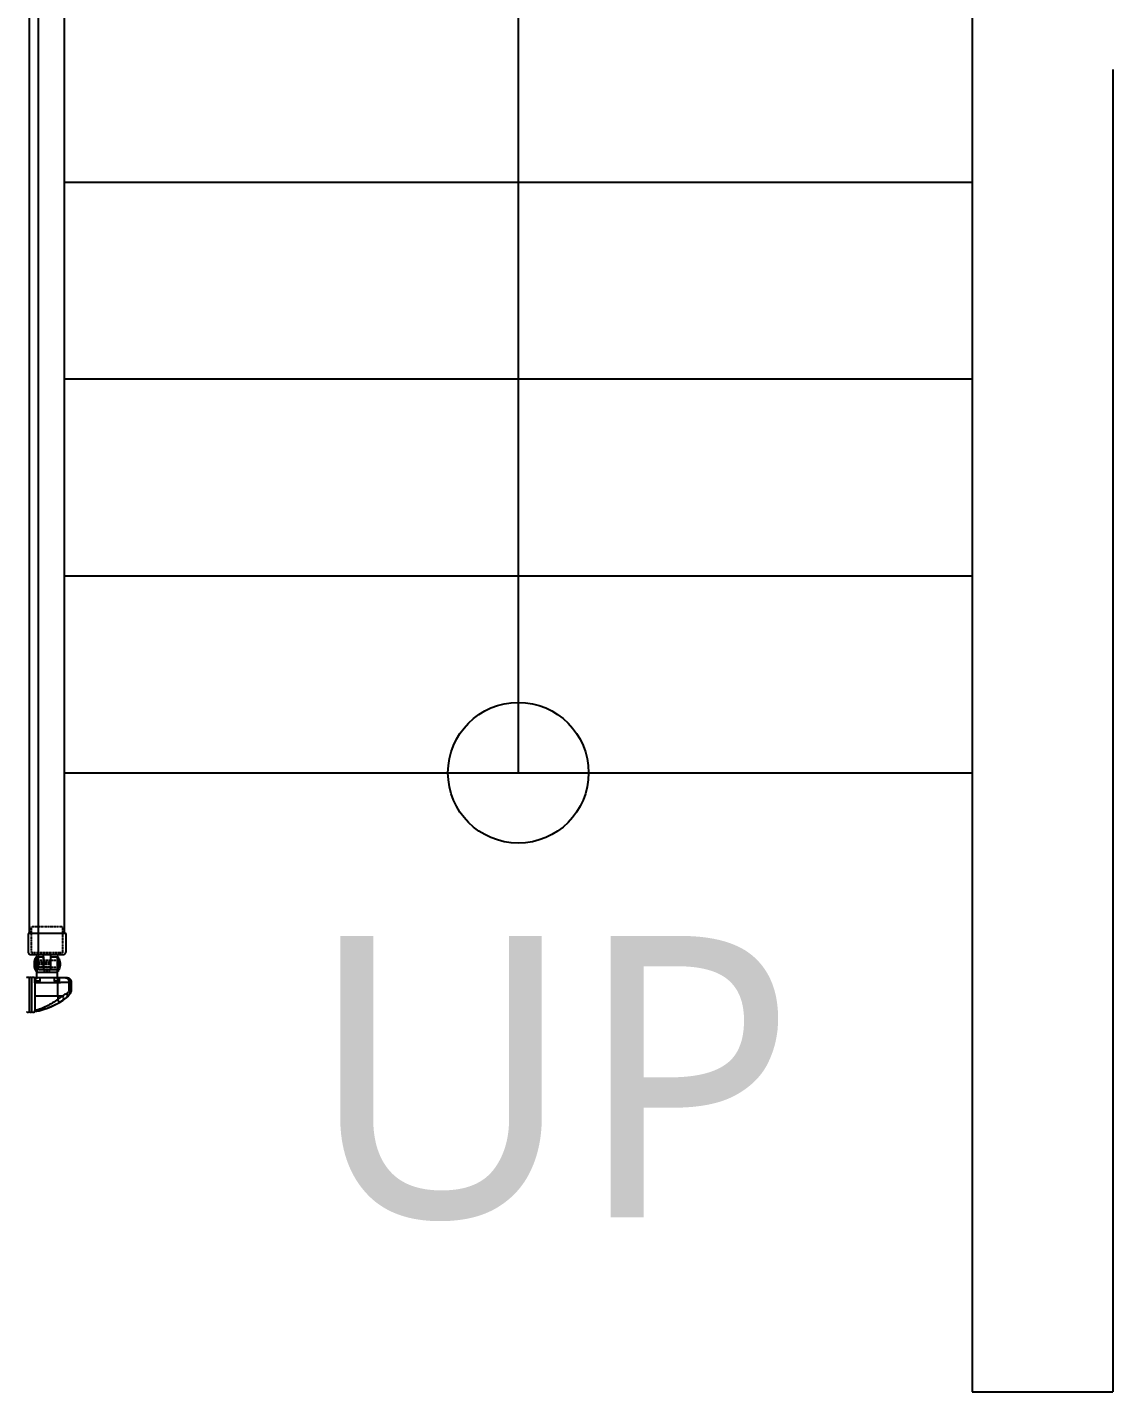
# Model space of a CAD drawing. Header units: millimetres. Extents: x -38475 to 94728, y -31127 to 90245.
# Drawn here: x 632 to 2175, y -6585 to -4645 of the extents above; entities that cross this region are included whole.
import ezdxf

# ---------------------------------------------------------------- set-up
doc = ezdxf.new("R2010")
doc.units = ezdxf.units.MM
doc.linetypes.add('xr_plan$0$AXR-B3F$0$HIDDEN', pattern=[0.375, 0.25, -0.125])
doc.layers.add('e-plan', color=9, linetype='Continuous')
doc.styles.add('USUN', font='malgun_0.ttf')

# ---------------------------------------------------------------- blocks, each defined once
blk = doc.blocks.new('xr_plan$0$AXR-B3F$0$A$C4A476E5C')
at = {"layer": 'e-plan'}
for points in [[(-8.5, 14.5), (22.5, 14.5), (22.5, 5.2), (4.5, 5.2), (4.5, -5.2), (22.5, -5.2), (22.5, -14.5), (-8.5, -14.5), (-8.5, -17), (-12.5, -17), (-12.5, -10.5), (-7.5, -10.5), (-7.5, 0), (-7.5, 10.5), (-12.5, 10.5), (-12.5, 17), (-8.5, 17), (-8.5, 14.5), (-8.5, 17)], [(0, -14.5), (0, 14.5)], [(22.8, 14.5), (1.2, 14.5)], [(4.5, 5), (25.5, 5)], [(22.8, -14.5), (1.2, -14.5)], [(25.5, -5), (4.5, -5)]]:
    blk.add_lwpolyline(points, dxfattribs=at)
for points in [[(22.8, 14.5), (22.8, 14.7, 0.414214), (21.5, 16), (2.5, 16, 0.414214), (1.2, 14.7), (1.2, 14.5)], [(20.2, 16, 0.306902), (19.4, 17.2, 0.108318), (12, 18.5, 0.10812), (4.6, 17.2, 0.306686), (3.8, 16)], [(22.8, -14.5), (22.8, -14.7, -0.414214), (21.5, -16), (2.5, -16, -0.414214), (1.2, -14.7), (1.2, -14.5)], [(20.2, -16, -0.306902), (19.4, -17.2, -0.108318), (12, -18.5, -0.10812), (4.6, -17.2, -0.306686), (3.8, -16)]]:
    blk.add_lwpolyline(points, format="xyb", dxfattribs=at)
at = {"layer": 'e-plan', "linetype": 'xr_plan$0$AXR-B3F$0$HIDDEN', "ltscale": 0.08}
for points in [[(4.5, -5), (2.7, -5), (2.7, 5), (4.5, 5)], [(7, 5.2), (7, 14.5)], [(7, -5), (7, 5)], [(17, 5.2), (17, 14.5)], [(17, -5), (17, 5)], [(7, -14.5), (7, -5.2)], [(17, -14.5), (17, -5.2)]]:
    blk.add_lwpolyline(points, dxfattribs=at)
blk.add_lwpolyline([(7, -5.5), (7.6, -5.5), (7.6, 12.2, -0.414214), (8.9, 13.5), (10.7, 13.5, -0.414214), (12, 12.2), (12, -5.5), (14.3, -5.5), (14.3, 12.2, -0.414214), (15.6, 13.5), (17, 13.5)], format="xyb", dxfattribs=at)
blk = doc.blocks.new('xr_plan$0$AXR-B3F$0$A$C60F43BED')
at = {"layer": 'e-plan'}
blk.add_lwpolyline([(-10.1, 27), (-35.6, 27, 0.414214), (-40.1, 22.5), (-40.1, -22.5, 0.414214), (-35.6, -27), (-10.1, -27)], format="xyb", dxfattribs=at)
at = {"layer": 'e-plan', "linetype": 'xr_plan$0$AXR-B3F$0$HIDDEN', "ltscale": 0.08}
for points in [[(-10.1, -22), (-37.5, -22), (-37.5, 22), (-10.1, 22)], [(-10.1, 22), (0, 22), (0, -22), (-10.1, -22)]]:
    blk.add_lwpolyline(points, dxfattribs=at)
at = {"layer": 'e-plan'}
blk.add_lwpolyline([(-10.1, -27), (-10.1, 27)], dxfattribs=at)
blk = doc.blocks.new('Xref-지하2층')
at = {"layer": 'e-plan'}
for p, q in [((5500, 10400), (5500, 5320)), ((5700, 7200), (5700, 5320)), ((4209.9, 7040), (5500, 7040)), ((4209.9, 6760), (5500, 6760)), ((4209.9, 6480), (5500, 6480)), ((4209.9, 6200), (5500, 6200)), ((4201.2, 5920), (4172.5, 5920)), ((5500, 5320), (5700, 5320))]:
    blk.add_line(p, q, dxfattribs=at)
at = {"layer": 'e-plan', "linetype": 'Continuous'}
for p, q in [((4172.5, 5920), (4172.5, 8720)), ((4172.5, 5920), (4172.5, 8720)), ((4167.3, 5908.8), (4212.4, 5908.8)), ((4200.3, 5882.8), (4200.3, 5901.5)), ((4212.4, 5908.8), (4212.2, 5908.6)), ((4216.3, 5890.1), (4216.3, 5901.6)), ((4219.2, 5901.6), (4219.4, 5901.8)), ((4219.2, 5893.8), (4219.2, 5901.6)), ((4219.4, 5901.8), (4219.4, 5893.8))]:
    blk.add_line(p, q, dxfattribs=at)
at = {"layer": 'e-plan'}
for points in [[(4854.9, 7776.9), (4854.9, 6200)], [(4209.9, 5971.5), (4209.9, 7600)], [(4159.9, 5971.5), (4159.9, 7578.3)]]:
    blk.add_lwpolyline(points, dxfattribs=at)
at = {"layer": 'e-plan', "linetype": 'Continuous'}
for points in [[(4198.1, 5908.5, 0), (4197.5, 5908.5, 0), (4196.9, 5908.5, 0), (4196.3, 5908.5, 0), (4195.6, 5908.5, 0), (4195, 5908.5, 0), (4194.4, 5908.5, 0), (4193.8, 5908.5, 0), (4193.2, 5908.5, 0), (4192.6, 5908.5, 0), (4192, 5908.5, 0), (4191.4, 5908.5, 0), (4190.8, 5908.5, 0), (4190.2, 5908.5, 0), (4189.6, 5908.5, 0), (4189, 5908.5, 0), (4188.4, 5908.5, 0), (4187.8, 5908.5, 0), (4187.2, 5908.5, 0), (4186.5, 5908.5, 0), (4185.9, 5908.5, 0), (4185.3, 5908.5, 0), (4184.7, 5908.5, 0), (4184.1, 5908.5, 0), (4183.5, 5908.5, 0), (4182.9, 5908.5, 0), (4182.2, 5908.5, 0), (4181.6, 5908.5, 0), (4181, 5908.5, 0), (4180.4, 5908.5, 0), (4179.8, 5908.5, 0), (4179.2, 5908.5, 0), (4178.5, 5908.5, 0), (4177.9, 5908.5, 0), (4177.3, 5908.5, 0), (4176.7, 5908.5, 0), (4176.1, 5908.5, 0), (4175.4, 5908.5, 0), (4174.8, 5908.5, 0), (4174.2, 5908.5, 0), (4173.6, 5908.5, 0), (4172.9, 5908.5, 0), (4172.3, 5908.5, 0), (4171.7, 5908.5, 0), (4171.1, 5908.5, 0), (4170.4, 5908.5, 0), (4169.8, 5908.5, 0), (4169.2, 5908.5, 0), (4168.6, 5908.5, 0), (4167.9, 5908.5, 0)], [(4200.3, 5901.5, 0), (4199.6, 5901.5, 0), (4199, 5901.5, 0), (4198.3, 5901.5, 0), (4197.7, 5901.5, 0), (4197.1, 5901.5, 0), (4196.4, 5901.5, 0), (4195.8, 5901.5, 0), (4195.1, 5901.5, 0), (4194.5, 5901.5, 0), (4193.8, 5901.5, 0), (4193.2, 5901.5, 0), (4192.5, 5901.5, 0), (4191.9, 5901.5, 0), (4191.2, 5901.5, 0), (4190.6, 5901.5, 0), (4189.9, 5901.5, 0), (4189.3, 5901.5, 0), (4188.6, 5901.5, 0), (4188, 5901.5, 0), (4187.3, 5901.5, 0), (4186.7, 5901.5, 0), (4186, 5901.5, 0), (4185.4, 5901.5, 0), (4184.7, 5901.5, 0), (4184.1, 5901.5, 0), (4183.4, 5901.5, 0), (4182.7, 5901.5, 0), (4182.1, 5901.5, 0), (4181.4, 5901.5, 0), (4180.8, 5901.5, 0), (4180.1, 5901.5, 0), (4179.5, 5901.5, 0), (4178.8, 5901.5, 0), (4178.1, 5901.5, 0), (4177.5, 5901.5, 0), (4176.8, 5901.5, 0), (4176.1, 5901.5, 0), (4175.5, 5901.5, 0), (4174.8, 5901.5, 0), (4174.2, 5901.5, 0), (4173.5, 5901.5, 0), (4172.8, 5901.5, 0), (4172.2, 5901.5, 0), (4171.5, 5901.5, 0), (4170.8, 5901.5, 0), (4170.2, 5901.5, 0), (4169.5, 5901.5, 0), (4168.8, 5901.5, 0), (4168.2, 5901.5, 0)], [(4198.1, 5908.5, 0), (4198.1, 5908.5, 0), (4198.2, 5908.5, 0), (4198.3, 5908.5, 0), (4198.3, 5908.5, 0), (4198.4, 5908.4, 0), (4198.5, 5908.4, 0), (4198.5, 5908.4, 0), (4198.6, 5908.3, 0), (4198.7, 5908.2, 0), (4198.7, 5908.2, 0), (4198.8, 5908.1, 0), (4198.9, 5908, 0), (4198.9, 5907.9, 0), (4199, 5907.9, 0), (4199, 5907.8, 0), (4199.1, 5907.7, 0), (4199.2, 5907.5, 0), (4199.2, 5907.4, 0), (4199.3, 5907.3, 0), (4199.3, 5907.2, 0), (4199.4, 5907.1, 0), (4199.4, 5906.9, 0), (4199.5, 5906.8, 0), (4199.6, 5906.6, 0), (4199.6, 5906.5, 0), (4199.7, 5906.3, 0), (4199.7, 5906.1, 0), (4199.7, 5906, 0), (4199.8, 5905.8, 0), (4199.8, 5905.6, 0), (4199.9, 5905.5, 0), (4199.9, 5905.3, 0), (4199.9, 5905.1, 0), (4200, 5904.9, 0), (4200, 5904.7, 0), (4200, 5904.5, 0), (4200.1, 5904.3, 0), (4200.1, 5904.1, 0), (4200.1, 5903.9, 0), (4200.1, 5903.7, 0), (4200.2, 5903.5, 0), (4200.2, 5903.3, 0), (4200.2, 5903.1, 0), (4200.2, 5902.8, 0), (4200.2, 5902.6, 0), (4200.2, 5902.4, 0), (4200.2, 5902.2, 0), (4200.2, 5902, 0), (4200.3, 5901.8, 0)], [(4211.3, 5908.6, 0), (4211.1, 5908.6, 0), (4210.9, 5908.6, 0), (4210.6, 5908.6, 0), (4210.4, 5908.6, 0), (4210.2, 5908.6, 0), (4209.9, 5908.6, 0), (4209.7, 5908.6, 0), (4209.5, 5908.6, 0), (4209.2, 5908.6, 0), (4209, 5908.6, 0), (4208.8, 5908.6, 0), (4208.5, 5908.6, 0), (4208.3, 5908.6, 0), (4208, 5908.6, 0), (4207.8, 5908.6, 0), (4207.5, 5908.6, 0), (4207.3, 5908.6, 0), (4207, 5908.6, 0), (4206.8, 5908.6, 0), (4206.5, 5908.6, 0), (4206.2, 5908.6, 0), (4206, 5908.6, 0), (4205.7, 5908.6, 0), (4205.4, 5908.6, 0), (4205.2, 5908.6, 0), (4204.9, 5908.6, 0), (4204.6, 5908.6, 0), (4204.4, 5908.6, 0), (4204.1, 5908.6, 0), (4203.8, 5908.6, 0), (4203.5, 5908.6, 0), (4203.3, 5908.6, 0), (4203, 5908.6, 0), (4202.7, 5908.6, 0), (4202.4, 5908.6, 0), (4202.1, 5908.6, 0), (4201.9, 5908.6, 0), (4201.6, 5908.6, 0), (4201.3, 5908.6, 0), (4201, 5908.5, 0), (4200.7, 5908.5, 0), (4200.4, 5908.5, 0), (4200.1, 5908.5, 0), (4199.8, 5908.5, 0), (4199.5, 5908.5, 0), (4199.2, 5908.5, 0), (4198.9, 5908.5, 0), (4198.6, 5908.5, 0), (4198.3, 5908.5, 0)], [(4216.3, 5901.6, 0), (4216, 5901.6, 0), (4215.8, 5901.6, 0), (4215.5, 5901.6, 0), (4215.2, 5901.6, 0), (4214.9, 5901.6, 0), (4214.7, 5901.6, 0), (4214.4, 5901.6, 0), (4214.1, 5901.6, 0), (4213.8, 5901.6, 0), (4213.5, 5901.6, 0), (4213.2, 5901.6, 0), (4212.9, 5901.6, 0), (4212.6, 5901.6, 0), (4212.3, 5901.6, 0), (4212, 5901.6, 0), (4211.7, 5901.6, 0), (4211.4, 5901.6, 0), (4211.1, 5901.6, 0), (4210.8, 5901.6, 0), (4210.5, 5901.6, 0), (4210.2, 5901.6, 0), (4209.9, 5901.6, 0), (4209.5, 5901.6, 0), (4209.2, 5901.6, 0), (4208.9, 5901.6, 0), (4208.6, 5901.6, 0), (4208.2, 5901.6, 0), (4207.9, 5901.6, 0), (4207.6, 5901.6, 0), (4207.2, 5901.6, 0), (4206.9, 5901.6, 0), (4206.6, 5901.6, 0), (4206.2, 5901.6, 0), (4205.9, 5901.6, 0), (4205.6, 5901.6, 0), (4205.2, 5901.6, 0), (4204.9, 5901.6, 0), (4204.5, 5901.6, 0), (4204.2, 5901.6, 0), (4203.8, 5901.5, 0), (4203.5, 5901.5, 0), (4203.1, 5901.5, 0), (4202.8, 5901.5, 0), (4202.4, 5901.5, 0), (4202.1, 5901.5, 0), (4201.7, 5901.5, 0), (4201.3, 5901.5, 0), (4201, 5901.5, 0), (4200.6, 5901.5, 0)], [(4212.2, 5908.6, 0), (4212.2, 5908.6, 0), (4212.1, 5908.6, 0), (4212.1, 5908.6, 0), (4212.1, 5908.6, 0), (4212.1, 5908.6, 0), (4212.1, 5908.6, 0), (4212.1, 5908.6, 0), (4212.1, 5908.6, 0), (4212.1, 5908.6, 0), (4212.1, 5908.6, 0), (4212.1, 5908.6, 0), (4212.1, 5908.6, 0), (4212.1, 5908.6, 0), (4212.1, 5908.6, 0), (4212.1, 5908.6, 0), (4212.1, 5908.6, 0), (4212, 5908.6, 0), (4212, 5908.6, 0), (4212, 5908.6, 0), (4212, 5908.6, 0), (4212, 5908.6, 0), (4212, 5908.6, 0), (4212, 5908.6, 0), (4211.9, 5908.6, 0), (4211.9, 5908.6, 0), (4211.9, 5908.6, 0), (4211.9, 5908.6, 0), (4211.9, 5908.6, 0), (4211.9, 5908.6, 0), (4211.8, 5908.6, 0), (4211.8, 5908.6, 0), (4211.8, 5908.6, 0), (4211.8, 5908.6, 0), (4211.7, 5908.6, 0), (4211.7, 5908.6, 0), (4211.7, 5908.6, 0), (4211.7, 5908.6, 0), (4211.6, 5908.6, 0), (4211.6, 5908.6, 0), (4211.6, 5908.6, 0), (4211.6, 5908.6, 0), (4211.5, 5908.6, 0), (4211.5, 5908.6, 0), (4211.5, 5908.6, 0), (4211.5, 5908.6, 0), (4211.4, 5908.6, 0), (4211.4, 5908.6, 0), (4211.4, 5908.6, 0), (4211.3, 5908.6, 0)], [(4211.3, 5908.6, 0), (4211.5, 5908.6, 0), (4211.6, 5908.6, 0), (4211.8, 5908.6, 0), (4211.9, 5908.6, 0), (4212.1, 5908.5, 0), (4212.2, 5908.5, 0), (4212.4, 5908.4, 0), (4212.5, 5908.4, 0), (4212.7, 5908.3, 0), (4212.8, 5908.3, 0), (4213, 5908.2, 0), (4213.1, 5908.1, 0), (4213.3, 5908, 0), (4213.4, 5907.9, 0), (4213.6, 5907.8, 0), (4213.7, 5907.7, 0), (4213.8, 5907.6, 0), (4214, 5907.5, 0), (4214.1, 5907.4, 0), (4214.2, 5907.3, 0), (4214.4, 5907.1, 0), (4214.5, 5907, 0), (4214.6, 5906.8, 0), (4214.7, 5906.7, 0), (4214.8, 5906.5, 0), (4214.9, 5906.4, 0), (4215.1, 5906.2, 0), (4215.2, 5906.1, 0), (4215.3, 5905.9, 0), (4215.3, 5905.7, 0), (4215.4, 5905.5, 0), (4215.5, 5905.3, 0), (4215.6, 5905.2, 0), (4215.7, 5905, 0), (4215.8, 5904.8, 0), (4215.8, 5904.6, 0), (4215.9, 5904.4, 0), (4216, 5904.2, 0), (4216, 5904, 0), (4216.1, 5903.8, 0), (4216.1, 5903.6, 0), (4216.2, 5903.3, 0), (4216.2, 5903.1, 0), (4216.2, 5902.9, 0), (4216.3, 5902.7, 0), (4216.3, 5902.5, 0), (4216.3, 5902.3, 0), (4216.3, 5902, 0), (4216.3, 5901.8, 0)], [(4212.4, 5908.8, 0), (4212.6, 5908.8, 0), (4212.8, 5908.8, 0), (4213, 5908.8, 0), (4213.2, 5908.8, 0), (4213.5, 5908.8, 0), (4213.7, 5908.7, 0), (4213.9, 5908.7, 0), (4214.1, 5908.6, 0), (4214.3, 5908.6, 0), (4214.5, 5908.5, 0), (4214.7, 5908.4, 0), (4214.9, 5908.4, 0), (4215.1, 5908.3, 0), (4215.3, 5908.2, 0), (4215.5, 5908.1, 0), (4215.7, 5908, 0), (4215.9, 5907.9, 0), (4216.1, 5907.8, 0), (4216.3, 5907.6, 0), (4216.5, 5907.5, 0), (4216.7, 5907.4, 0), (4216.8, 5907.2, 0), (4217, 5907.1, 0), (4217.2, 5907, 0), (4217.3, 5906.8, 0), (4217.5, 5906.6, 0), (4217.6, 5906.5, 0), (4217.8, 5906.3, 0), (4217.9, 5906.1, 0), (4218, 5906, 0), (4218.2, 5905.8, 0), (4218.3, 5905.6, 0), (4218.4, 5905.4, 0), (4218.5, 5905.2, 0), (4218.6, 5905, 0), (4218.7, 5904.8, 0), (4218.8, 5904.6, 0), (4218.9, 5904.4, 0), (4219, 5904.2, 0), (4219, 5904, 0), (4219.1, 5903.8, 0), (4219.1, 5903.6, 0), (4219.2, 5903.4, 0), (4219.2, 5903.2, 0), (4219.3, 5902.9, 0), (4219.3, 5902.7, 0), (4219.3, 5902.5, 0), (4219.4, 5902.3, 0), (4219.4, 5902.1, 0)], [(4219.2, 5901.6, 0), (4219.1, 5901.6, 0), (4219.1, 5901.6, 0), (4219.1, 5901.6, 0), (4219.1, 5901.6, 0), (4219.1, 5901.6, 0), (4219.1, 5901.6, 0), (4219.1, 5901.6, 0), (4219.1, 5901.6, 0), (4219, 5901.6, 0), (4219, 5901.6, 0), (4219, 5901.6, 0), (4219, 5901.6, 0), (4218.9, 5901.6, 0), (4218.9, 5901.6, 0), (4218.9, 5901.6, 0), (4218.8, 5901.6, 0), (4218.8, 5901.6, 0), (4218.8, 5901.6, 0), (4218.7, 5901.6, 0), (4218.7, 5901.6, 0), (4218.6, 5901.6, 0), (4218.6, 5901.6, 0), (4218.5, 5901.6, 0), (4218.5, 5901.6, 0), (4218.4, 5901.6, 0), (4218.3, 5901.6, 0), (4218.3, 5901.6, 0), (4218.2, 5901.6, 0), (4218.1, 5901.6, 0), (4218.1, 5901.6, 0), (4218, 5901.6, 0), (4217.9, 5901.6, 0), (4217.9, 5901.6, 0), (4217.8, 5901.6, 0), (4217.7, 5901.6, 0), (4217.6, 5901.6, 0), (4217.6, 5901.6, 0), (4217.5, 5901.6, 0), (4217.4, 5901.6, 0), (4217.3, 5901.6, 0), (4217.2, 5901.6, 0), (4217.1, 5901.6, 0), (4217, 5901.6, 0), (4216.9, 5901.6, 0), (4216.8, 5901.6, 0), (4216.7, 5901.6, 0), (4216.6, 5901.6, 0), (4216.5, 5901.6, 0), (4216.4, 5901.6, 0)], [(4212.7, 5886.3, 0), (4212.8, 5886.1, 0), (4212.9, 5886, 0), (4212.9, 5885.9, 0), (4213, 5885.7, 0), (4213, 5885.6, 0), (4213.1, 5885.4, 0), (4213.1, 5885.3, 0), (4213.2, 5885.1, 0), (4213.2, 5885, 0), (4213.3, 5884.9, 0), (4213.3, 5884.7, 0), (4213.4, 5884.6, 0), (4213.4, 5884.4, 0), (4213.4, 5884.3, 0), (4213.4, 5884.2, 0), (4213.5, 5884, 0), (4213.5, 5883.9, 0), (4213.5, 5883.8, 0), (4213.5, 5883.6, 0), (4213.5, 5883.5, 0), (4213.6, 5883.4, 0), (4213.6, 5883.3, 0), (4213.6, 5883.1, 0), (4213.6, 5883, 0), (4213.6, 5882.9, 0), (4213.6, 5882.8, 0), (4213.6, 5882.6, 0), (4213.6, 5882.5, 0), (4213.5, 5882.4, 0), (4213.5, 5882.3, 0), (4213.5, 5882.2, 0), (4213.5, 5882.1, 0), (4213.5, 5882, 0), (4213.4, 5881.9, 0), (4213.4, 5881.8, 0), (4213.4, 5881.7, 0), (4213.3, 5881.6, 0), (4213.3, 5881.5, 0), (4213.3, 5881.4, 0), (4213.2, 5881.3, 0), (4213.2, 5881.2, 0), (4213.1, 5881.2, 0), (4213.1, 5881.1, 0), (4213, 5881, 0), (4213, 5880.9, 0), (4212.9, 5880.9, 0), (4212.8, 5880.8, 0), (4212.8, 5880.7, 0), (4212.7, 5880.7, 0)], [(4216.3, 5890.1, 0), (4216.4, 5890, 0), (4216.5, 5889.9, 0), (4216.5, 5889.9, 0), (4216.6, 5889.8, 0), (4216.7, 5889.7, 0), (4216.7, 5889.7, 0), (4216.8, 5889.6, 0), (4216.8, 5889.5, 0), (4216.9, 5889.5, 0), (4217, 5889.4, 0), (4217, 5889.4, 0), (4217.1, 5889.3, 0), (4217.1, 5889.2, 0), (4217.2, 5889.2, 0), (4217.2, 5889.1, 0), (4217.3, 5889, 0), (4217.3, 5889, 0), (4217.4, 5888.9, 0), (4217.4, 5888.9, 0), (4217.4, 5888.8, 0), (4217.5, 5888.7, 0), (4217.5, 5888.7, 0), (4217.5, 5888.6, 0), (4217.6, 5888.6, 0), (4217.6, 5888.5, 0), (4217.6, 5888.4, 0), (4217.7, 5888.4, 0), (4217.7, 5888.3, 0), (4217.7, 5888.3, 0), (4217.7, 5888.2, 0), (4217.8, 5888.2, 0), (4217.8, 5888.1, 0), (4217.8, 5888, 0), (4217.8, 5888, 0), (4217.8, 5887.9, 0), (4217.8, 5887.9, 0), (4217.8, 5887.8, 0), (4217.8, 5887.8, 0), (4217.8, 5887.7, 0), (4217.9, 5887.7, 0), (4217.9, 5887.6, 0), (4217.9, 5887.6, 0), (4217.8, 5887.5, 0), (4217.8, 5887.5, 0), (4217.8, 5887.4, 0), (4217.8, 5887.4, 0), (4217.8, 5887.3, 0), (4217.8, 5887.3, 0), (4217.8, 5887.3, 0)]]:
    blk.add_polyline3d(points, dxfattribs=at)
at = {"layer": 'e-plan'}
blk.add_circle((4854.9, 6200), 100, dxfattribs=at)
at = {"layer": 'e-plan', "linetype": 'Continuous', "extrusion": (-1e-16, 6.12323e-33, -1)}
for centre, radius, start, end in [((-4157.6, 5906.9), 2.75, 45.2805, 134.7195), ((-4161.5, 5906.9), 2.75, 45.2805, 134.7195), ((-4165.3, 5906.9), 2.75, 45.2805, 134.7195), ((-4202.4, 5893.8), 17, 180, 232.1807)]:
    blk.add_arc(centre, radius, start, end, dxfattribs=at)
at = {"layer": 'e-plan', "linetype": 'Continuous', "extrusion": (0.008726, 0.008726, -0.999924)}
blk.add_arc((-4212.2, 5901.3, 87.6), 7, 90.0044, 180, dxfattribs=at)
at = {"layer": 'e-plan', "linetype": 'Continuous'}
blk.add_arc((4149.9, 5961.5), 102.6, 279.7897, 307.8193, dxfattribs=at)
for points, knots in [([(4159.5, 5908.8), (4159.5, 5908.7), (4159.5, 5908.6), (4159.5, 5908.5), (4159.5, 5908.5), (4159.5, 5908.6), (4159.5, 5907.7), (4159.5, 5904.8), (4159.5, 5902), (4159.5, 5899.2), (4159.5, 5894.3), (4159.5, 5888.7), (4159.5, 5883.1), (4159.5, 5877.4), (4159.5, 5870.7), (4159.5, 5865.6), (4159.5, 5862.9), (4159.5, 5861.9), (4159.5, 5861.2), (4159.5, 5860.7), (4159.5, 5860.5), (4159.5, 5860.6), (4159.5, 5860.5), (4159.5, 5860.5), (4159.5, 5860.4), (4159.5, 5860.4), (4159.5, 5860.3)], [0, 0, 0, 0, 0.25, 0.28125, 0.296875, 0.3125, 0.34375, 0.375, 0.390625, 0.40625, 0.4375, 0.5, 0.53125, 0.5625, 0.625, 0.6875, 0.703125, 0.71875, 0.726563, 0.734375, 0.75, 0.765625, 0.78125, 0.8125, 0.875, 1, 1, 1, 1]), ([(4163.4, 5860.3), (4163.4, 5860.4), (4163.4, 5860.4), (4163.4, 5860.5), (4163.4, 5860.5), (4163.4, 5860.6), (4163.4, 5860.5), (4163.4, 5860.7), (4163.4, 5861.2), (4163.4, 5861.9), (4163.4, 5862.9), (4163.4, 5865.6), (4163.4, 5870.7), (4163.4, 5877.4), (4163.4, 5883.1), (4163.4, 5888.7), (4163.4, 5894.3), (4163.4, 5899.2), (4163.4, 5902), (4163.4, 5904.8), (4163.4, 5907.7), (4163.4, 5908.6), (4163.4, 5908.5), (4163.4, 5908.5), (4163.4, 5908.6), (4163.4, 5908.7), (4163.4, 5908.8)], [0, 0, 0, 0, 0.125, 0.1875, 0.21875, 0.234375, 0.25, 0.265625, 0.273438, 0.28125, 0.296875, 0.3125, 0.375, 0.4375, 0.46875, 0.5, 0.5625, 0.59375, 0.609375, 0.625, 0.65625, 0.6875, 0.703125, 0.71875, 0.75, 1, 1, 1, 1]), ([(4167.5, 5901.5), (4167.4, 5903.3), (4167.5, 5905.1), (4167.4, 5907.7), (4167.2, 5908.5), (4167.3, 5908.5)], [0, 0, 0, 0, 0.5, 0.5, 1, 1, 1, 1]), ([(4167.3, 5908.8), (4167.3, 5908.8), (4167.3, 5908.7), (4167.3, 5908.6), (4167.3, 5908.6), (4167.3, 5908.6), (4167.3, 5908.5), (4167.3, 5908.5), (4167.3, 5908.5), (4167.3, 5908.5), (4167.4, 5908.5), (4167.3, 5908.5)], [0, 0, 0, 0, 0.5, 0.5, 0.75, 0.75, 0.875, 0.875, 0.9375, 0.9375, 1, 1, 1, 1]), ([(4167.5, 5901.5), (4167.6, 5899.9), (4167.5, 5898.4), (4167.5, 5895.3), (4167.5, 5893.7), (4167.5, 5890.6), (4167.5, 5889), (4167.5, 5885.9), (4167.5, 5884.3), (4167.5, 5882.8)], [0, 0, 0, 0, 0.25, 0.25, 0.5, 0.5, 0.75, 0.75, 1, 1, 1, 1]), ([(4167.5, 5882.8), (4167.4, 5878.6), (4167.5, 5874.5), (4167.5, 5869.1), (4167.4, 5867.4), (4167.4, 5864.4), (4167.5, 5863), (4167.4, 5861.9)], [0, 0, 0, 0, 0.5, 0.5, 0.75, 0.75, 1, 1, 1, 1]), ([(4206.8, 5882.8), (4207.5, 5881.5), (4207.9, 5880.1), (4208.2, 5878), (4207.9, 5877.2), (4207.4, 5876.8)], [0, 0, 0, 0, 0.5, 0.5, 1, 1, 1, 1]), ([(4155.7, 5860.3), (4155.9, 5860.1), (4156.2, 5859.9), (4156.4, 5859.8), (4156.7, 5859.6), (4157, 5859.6), (4157.3, 5859.5), (4157.6, 5859.5), (4157.9, 5859.5), (4158.2, 5859.6), (4158.5, 5859.7), (4158.8, 5859.8), (4159.1, 5859.9), (4159.3, 5860), (4159.4, 5860.2), (4159.5, 5860.3)], [0, 0, 0, 0, 0.216293, 0.216293, 0.216293, 0.432586, 0.432586, 0.432586, 0.648879, 0.648879, 0.648879, 0.865171, 0.865171, 0.865171, 1, 1, 1, 1]), ([(4159.5, 5860.3), (4159.8, 5860.1), (4160, 5859.9), (4160.3, 5859.8), (4160.6, 5859.6), (4160.9, 5859.6), (4161.2, 5859.5), (4161.5, 5859.5), (4161.8, 5859.5), (4162.1, 5859.6), (4162.4, 5859.7), (4162.7, 5859.8), (4163, 5859.9), (4163.1, 5860), (4163.3, 5860.2), (4163.4, 5860.3)], [0, 0, 0, 0, 0.216293, 0.216293, 0.216293, 0.432586, 0.432586, 0.432586, 0.648879, 0.648879, 0.648879, 0.865171, 0.865171, 0.865171, 1, 1, 1, 1]), ([(4163.4, 5860.3), (4163.6, 5860.1), (4163.9, 5859.9), (4164.2, 5859.8), (4164.4, 5859.6), (4164.8, 5859.6), (4165.1, 5859.5), (4165.4, 5859.5), (4165.7, 5859.5), (4166, 5859.6), (4166.3, 5859.7), (4166.6, 5859.8), (4166.8, 5859.9), (4167, 5860.1), (4167.2, 5860.2), (4167.3, 5860.3)], [0, 0, 0, 0, 0.213706, 0.213706, 0.213706, 0.427411, 0.427411, 0.427411, 0.641117, 0.641117, 0.641117, 0.854822, 0.854822, 0.854822, 1, 1, 1, 1]), ([(4167.3, 5860.6), (4173.3, 5861.7), (4179.2, 5863.3), (4190.8, 5867.5), (4196.3, 5870.1), (4201.5, 5873.1)], [0, 0, 0, 0, 0.5, 0.5, 1, 1, 1, 1]), ([(4167.3, 5860.6), (4167.3, 5860.6), (4167.3, 5860.8), (4167.4, 5861.2), (4167.4, 5861.5), (4167.4, 5861.9)], [0, 0, 0, 0, 0.5, 0.5, 1, 1, 1, 1]), ([(4167.3, 5860.6), (4167.4, 5860.6), (4167.3, 5860.6), (4167.3, 5860.6), (4167.3, 5860.6), (4167.3, 5860.5), (4167.3, 5860.5), (4167.3, 5860.4), (4167.3, 5860.4), (4167.3, 5860.3)], [0, 0, 0, 0, 0.125, 0.125, 0.25, 0.25, 0.5, 0.5, 1, 1, 1, 1]), ([(4200.1, 5878), (4197.7, 5876.1), (4195.1, 5874.3), (4189.9, 5871.1), (4187.2, 5869.5), (4179, 5865.4), (4173.3, 5863.3), (4167.4, 5861.9)], [0, 0, 0, 0, 0.25, 0.25, 0.5, 0.5, 1, 1, 1, 1]), ([(4200.1, 5878), (4200.7, 5876.7), (4201.2, 5875.6), (4201.7, 5873.8), (4201.7, 5873.3), (4201.5, 5873.1)], [0, 0, 0, 0, 0.5, 0.5, 1, 1, 1, 1])]:
    blk.add_open_spline(points, degree=3, knots=knots, dxfattribs=at)
for points in [[(4167.5, 5882.8), (4178.6, 5882.8), (4189.6, 5882.8), (4200.3, 5882.8)], [(4200.3, 5882.8), (4200.3, 5881.2), (4200.2, 5879.6), (4200.1, 5878)], [(4206.8, 5882.8), (4204.7, 5881.2), (4202.5, 5879.5), (4200.1, 5878)], [(4200.3, 5882.8), (4202.5, 5882.8), (4204.7, 5882.8), (4206.8, 5882.8)], [(4212.7, 5886.3), (4210.9, 5885.1), (4208.9, 5884), (4206.8, 5882.8)], [(4207.4, 5876.8), (4209.2, 5878.1), (4211, 5879.3), (4212.6, 5880.6)], [(4212.6, 5880.6), (4214.9, 5882.3), (4216.6, 5884.5), (4217.8, 5887.2)], [(4212.8, 5880.4), (4212.7, 5880.5), (4212.7, 5880.5), (4212.6, 5880.6)], [(4216.3, 5890.1), (4215.4, 5888.4), (4214.2, 5887.2), (4212.7, 5886.3)], [(4219.2, 5893.8), (4219.1, 5892.5), (4218.1, 5891.2), (4216.3, 5890.1)], [(4217.8, 5887.2), (4218.7, 5889.3), (4219.1, 5891.6), (4219.2, 5893.8)], [(4219.4, 5893.8), (4219.3, 5893.8), (4219.2, 5893.8), (4219.2, 5893.8)], [(4201.5, 5873.1), (4203.6, 5874.3), (4205.5, 5875.6), (4207.4, 5876.8)]]:
    blk.add_open_spline(points, degree=3, dxfattribs=at)
at = {"layer": 'e-plan', "rotation": 90.00000000000001}
for name, p in [('xr_plan$0$AXR-B3F$0$A$C60F43BED', (4184.9, 5981.6)), ('xr_plan$0$AXR-B3F$0$A$C4A476E5C', (4184.9, 5916))]:
    blk.add_blockref(name, p, dxfattribs=at)
at = {"layer": 'e-plan', "style": 'USUN'}
blk.add_text('UP', height=400, dxfattribs=at).set_placement((4554.8, 5568.1))
blk = doc.blocks.new('A$C61602750')
at = {"layer": 'e-plan'}
blk.add_blockref('Xref-지하2층', (-3525, -11905), dxfattribs=at)

msp = doc.modelspace()

# ---------------------------------------------------------------- block references
at = {"layer": 'e-plan'}
msp.add_blockref('A$C61602750', (0, 0), dxfattribs=at)

doc.saveas('drawing.dxf')
